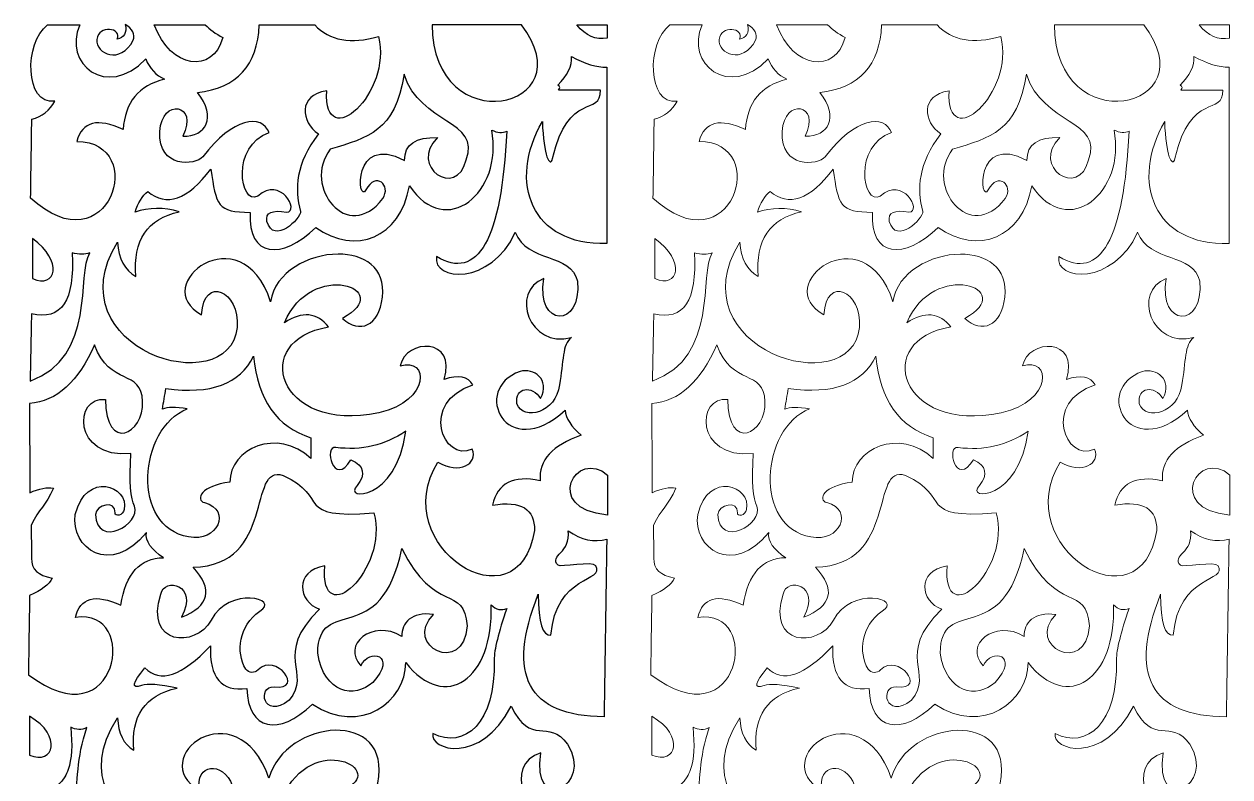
# Model space of a CAD drawing. Header units: centimetres. Extents: x -83 to 82, y -87 to 87.
# Drawn here: x -82.2 to 81.9, y -15.5 to 86.8 of the extents above; entities that cross this region are included whole.
import ezdxf

# ---------------------------------------------------------------- set-up
doc = ezdxf.new("R2010")
doc.units = ezdxf.units.CM
doc.header["$MEASUREMENT"] = 0
doc.layers.add('layer 1', color=7, linetype='Continuous')

msp = doc.modelspace()

# ---------------------------------------------------------------- linework, layer by layer
at = {"layer": 'layer 1', "color": 114}
for points, knots in [([(-77.98519, 76.37606), (-78.68651, 75.10537), (-79.73847, 74.28557), (-81.14106, 73.91667), (-81.14106, 73.91667), (-81.19127, 70.33937), (-81.24147, 66.76208), (-81.29167, 63.18479), (-81.29167, 63.18479), (-70.64486, 53.44777), (-65.09693, 70.84076), (-75.01716, 70.9039), (-75.01716, 70.9039), (-74.26576, 73.60924), (-72.16183, 74.1421), (-68.7054, 72.50251), (-68.7054, 72.50251), (-68.47857, 76.20145), (-66.60147, 78.48706), (-63.07411, 79.35929), (-63.07411, 79.35929), (-64.22085, 79.87171), (-65.07731, 80.79355), (-65.6435, 82.12479), (-65.6435, 82.12479), (-70.89666, 76.51939), (-77.02089, 81.53056), (-74.58625, 86.73635), (-74.58625, 86.73635), (-76.05079, 86.73635), (-77.51533, 86.73635), (-78.97987, 86.73635), (-78.97987, 86.73635), (-82.18005, 84.36309), (-82.13731, 75.79969), (-77.98519, 76.37606)], [0, 0, 0, 0, 0.1, 0.1, 0.1, 0.1, 0.2, 0.2, 0.2, 0.2, 0.3, 0.3, 0.3, 0.3, 0.4, 0.4, 0.4, 0.4, 0.5, 0.5, 0.5, 0.5, 0.6, 0.6, 0.6, 0.6, 0.7, 0.7, 0.7, 0.7, 0.8, 0.8, 0.8, 0.8, 1, 1, 1, 1]), ([(-67.33717, 84.64558), (-69.07432, 81.29042), (-72.44844, 82.80921), (-72.27631, 84.75315), (-72.27631, 84.75315), (-72.11981, 86.8482), (-68.76446, 86.32571), (-69.53444, 84.79925), (-69.53444, 84.79925), (-68.55161, 84.9939), (-68.18227, 85.65981), (-68.42641, 86.79698), (-68.42641, 86.79698), (-67.41229, 86.20278), (-67.04921, 85.48565), (-67.33717, 84.64558)], [0, 0, 0, 0, 0.2, 0.2, 0.2, 0.2, 0.4, 0.4, 0.4, 0.4, 0.6, 0.6, 0.6, 0.6, 1, 1, 1, 1]), ([(-55.13948, 85.01486), (-56.13177, 85.54689), (-56.92994, 86.12068), (-57.53399, 86.73621), (-57.53399, 86.73621), (-59.84474, 86.7362), (-62.15549, 86.7362), (-64.46622, 86.73621), (-64.46622, 86.73621), (-62.23666, 80.73664), (-56.50333, 80.04356), (-55.13948, 85.01486)], [0, 0, 0, 0, 0.25, 0.25, 0.25, 0.25, 0.5, 0.5, 0.5, 0.5, 1, 1, 1, 1]), ([(-58.59907, 77.54428), (-55.94412, 74.1216), (-57.39683, 71.55974), (-60.59028, 71.61098), (-60.59028, 71.61098), (-58.3486, 75.9969), (-63.48316, 76.93967), (-63.70859, 72.22583), (-63.70859, 72.22583), (-63.95908, 67.14307), (-58.88711, 67.63494), (-57.84767, 68.81341), (-57.84767, 68.81341), (-53.80397, 74.22461), (-49.82022, 74.61349), (-48.82687, 72.1013), (-48.82687, 72.1013), (-54.07356, 70.34784), (-52.82226, 62.11895), (-50.37124, 63.46422), (-50.37124, 63.46422), (-47.31893, 66.23418), (-44.57248, 61.37374), (-46.49137, 61.27214), (-46.49137, 61.27214), (-48.45701, 61.62559), (-49.34593, 61.21067), (-49.15813, 60.02741), (-49.15813, 60.02741), (-48.18895, 56.74595), (-44.50069, 60.43719), (-44.57247, 61.37373), (-44.57247, 61.37373), (-45.41655, 64.51181), (-45.22414, 67.80916), (-42.13852, 71.91682), (-42.13852, 71.91682), (-44.51827, 73.55663), (-44.96917, 77.22572), (-41.01127, 77.75867), (-41.01127, 77.75867), (-41.47498, 69.04218), (-31.99326, 77.47169), (-33.98389, 85.15269), (-33.98389, 85.15269), (-37.73364, 84.09212), (-40.61949, 84.61998), (-42.64145, 86.73626), (-42.64145, 86.73626), (-45.15706, 86.73625), (-47.67266, 86.73625), (-50.18825, 86.73626), (-50.18825, 86.73626), (-50.42526, 81.22877), (-53.22884, 78.16476), (-58.59907, 77.54428)], [0, 0, 0, 0, 0.066666667, 0.066666667, 0.066666667, 0.066666667, 0.133333333, 0.133333333, 0.133333333, 0.133333333, 0.2, 0.2, 0.2, 0.2, 0.266666667, 0.266666667, 0.266666667, 0.266666667, 0.333333333, 0.333333333, 0.333333333, 0.333333333, 0.4, 0.4, 0.4, 0.4, 0.466666667, 0.466666667, 0.466666667, 0.466666667, 0.533333333, 0.533333333, 0.533333333, 0.533333333, 0.6, 0.6, 0.6, 0.6, 0.666666667, 0.666666667, 0.666666667, 0.666666667, 0.733333333, 0.733333333, 0.733333333, 0.733333333, 0.8, 0.8, 0.8, 0.8, 0.866666667, 0.866666667, 0.866666667, 0.866666667, 1, 1, 1, 1]), ([(-14.52941, 86.76702), (-5.62249, 75.18666), (-26.65145, 70.75915), (-26.66457, 86.76702), (-26.66457, 86.76702), (-22.61952, 86.76702), (-18.57447, 86.76702), (-14.52941, 86.76702)], [0, 0, 0, 0, 0.333333333, 0.333333333, 0.333333333, 0.333333333, 1, 1, 1, 1]), ([(-2.84665, 84.95292), (-2.84663, 85.55224), (-2.84662, 86.15156), (-2.84661, 86.75088), (-2.84661, 86.75088), (-4.23009, 86.75088), (-5.61356, 86.75088), (-6.99703, 86.75088), (-6.99703, 86.75088), (-5.77633, 85.23978), (-4.39287, 84.64046), (-2.84665, 84.95292)], [0, 0, 0, 0, 0.25, 0.25, 0.25, 0.25, 0.5, 0.5, 0.5, 0.5, 1, 1, 1, 1]), ([(-10.27492, 68.5962), (-10.62541, 67.20458), (-11.51436, 68.89866), (-11.67414, 73.60924), (-11.67414, 73.60924), (-16.43721, 65.33706), (-13.14015, 56.67632), (-2.91022, 57.03548), (-2.91022, 57.03548), (-2.91022, 65.02958), (-2.91022, 73.02369), (-2.91022, 81.0178), (-2.91022, 81.0178), (-4.28651, 80.94734), (-5.88034, 81.4291), (-7.69172, 82.46308), (-7.69172, 82.46308), (-7.61657, 81.14115), (-8.24274, 79.83972), (-9.57022, 78.55879), (-9.57022, 78.55879), (-9.24462, 78.37433), (-9.21957, 78.14888), (-9.49508, 77.88245), (-9.49508, 77.88245), (-7.59194, 77.87786), (-5.6888, 77.87326), (-3.78565, 77.86867), (-3.78565, 77.86867), (-3.59956, 74.22301), (-8.20445, 77.87934), (-10.27492, 68.5962)], [0, 0, 0, 0, 0.111111111, 0.111111111, 0.111111111, 0.111111111, 0.222222222, 0.222222222, 0.222222222, 0.222222222, 0.333333333, 0.333333333, 0.333333333, 0.333333333, 0.444444444, 0.444444444, 0.444444444, 0.444444444, 0.555555556, 0.555555556, 0.555555556, 0.555555556, 0.666666667, 0.666666667, 0.666666667, 0.666666667, 0.777777778, 0.777777778, 0.777777778, 0.777777778, 1, 1, 1, 1]), ([(-30.49027, 80.03391), (-28.30138, 73.19317), (-19.9417, 73.76313), (-22.04346, 68.41376), (-22.04346, 68.41376), (-23.3224, 62.97637), (-29.95819, 67.54274), (-25.94605, 71.41446), (-25.94605, 71.41446), (-28.93834, 71.52203), (-30.42822, 70.49243), (-30.41569, 68.32567), (-30.41569, 68.32567), (-37.65309, 72.09619), (-36.81357, 62.24022), (-35.67409, 64.29947), (-35.67409, 64.29947), (-34.34476, 66.84202), (-32.17474, 64.94489), (-33.3896, 63.12605), (-33.3896, 63.12605), (-38.10826, 56.88594), (-44.43517, 64.74515), (-40.53581, 69.82605), (-40.53581, 69.82605), (-35.38802, 71.41903), (-31.71771, 72.22428), (-30.49027, 80.03391)], [0, 0, 0, 0, 0.125, 0.125, 0.125, 0.125, 0.25, 0.25, 0.25, 0.25, 0.375, 0.375, 0.375, 0.375, 0.5, 0.5, 0.5, 0.5, 0.625, 0.625, 0.625, 0.625, 0.75, 0.75, 0.75, 0.75, 1, 1, 1, 1]), ([(-16.51237, 72.28578), (-17.11319, 72.01378), (-17.79758, 72.06654), (-18.56551, 72.44406), (-18.56551, 72.44406), (-16.94647, 63.94584), (-24.80578, 57.44793), (-29.74531, 64.84763), (-29.74531, 64.84763), (-31.06643, 57.7324), (-37.05121, 55.41531), (-42.51428, 59.18774), (-42.51428, 59.18774), (-47.11517, 54.73336), (-51.77547, 55.08287), (-51.42321, 61.25077), (-51.42321, 61.25077), (-55.85646, 61.27125), (-56.09441, 62.1833), (-56.75815, 67.12258), (-56.75815, 67.12258), (-59.95159, 62.96209), (-62.81943, 61.95784), (-65.36167, 64.10981), (-65.36167, 64.10981), (-66.11647, 63.47988), (-66.6936, 62.53912), (-67.09303, 61.28751), (-67.09303, 61.28751), (-65.18999, 61.9278), (-63.18679, 61.94318), (-61.08342, 61.33361), (-61.08342, 61.33361), (-65.42429, 60.37972), (-67.38887, 57.45207), (-66.97718, 52.55064), (-66.97718, 52.55064), (-68.49292, 53.37161), (-69.33158, 54.92806), (-69.49311, 57.21996), (-69.49311, 57.21996), (-78.28565, 42.62559), (-54.36291, 35.30789), (-53.18557, 45.59775), (-53.18557, 45.59775), (-52.81021, 50.59509), (-57.73192, 52.77077), (-58.03552, 47.32442), (-58.03552, 47.32442), (-65.42428, 51.26969), (-52.67555, 61.30199), (-48.64303, 49.10748), (-48.64303, 49.10748), (-48.03557, 53.17683), (-43.46101, 55.55395), (-39.47642, 55.5697), (-39.47642, 55.5697), (-35.98564, 55.58348), (-32.94763, 53.78505), (-33.42717, 49.72233), (-33.42717, 49.72233), (-33.92811, 45.71557), (-36.53297, 44.72156), (-38.87483, 46.83254), (-38.87483, 46.83254), (-31.43597, 50.92128), (-43.11609, 54.93041), (-46.76452, 46.24843), (-46.76452, 46.24843), (-44.31914, 47.84637), (-42.31879, 47.65506), (-40.76347, 45.67449), (-40.76347, 45.67449), (-51.5359, 43.95299), (-47.78804, 31.1095), (-33.91558, 33.98219), (-33.91558, 33.98219), (-26.80231, 35.61153), (-27.15296, 41.64731), (-31.02269, 40.37662), (-31.02269, 40.37662), (-30.23371, 44.12719), (-23.20812, 44.25017), (-25.04907, 38.53207), (-25.04907, 38.53207), (-23.08524, 39.18698), (-21.77542, 38.93746), (-21.1196, 37.78346), (-21.1196, 37.78346), (-28.39278, 35.5193), (-25.23179, 27.19169), (-21.21693, 29.03264), (-21.21693, 29.03264), (-20.4029, 27.08562), (-22.90759, 25.54849), (-25.91317, 27.28032), (-25.91317, 27.28032), (-32.94516, 15.83507), (-14.88179, 4.37433), (-12.75487, 17.98733), (-12.75487, 17.98733), (-12.66859, 20.92826), (-14.56792, 22.07931), (-18.45283, 21.44049), (-18.45283, 21.44049), (-17.78553, 24.43152), (-15.62615, 25.53784), (-11.9747, 24.75945), (-11.9747, 24.75945), (-12.18758, 27.53651), (-10.32161, 29.59625), (-6.37677, 30.93868), (-6.37677, 30.93868), (-7.74821, 32.08992), (-8.48082, 33.23179), (-8.57455, 34.36427), (-8.57455, 34.36427), (-16.63339, 27.00362), (-21.43618, 37.30434), (-14.71731, 39.60806), (-14.71731, 39.60806), (-12.86891, 40.14743), (-10.56467, 38.55317), (-11.91739, 35.93172), (-11.91739, 35.93172), (-13.06297, 37.82188), (-15.46681, 37.50428), (-15.12877, 35.20946), (-15.12877, 35.20946), (-14.21637, 32.83447), (-9.80877, 33.97276), (-9.3448, 37.79426), (-9.3448, 37.79426), (-8.78123, 40.91974), (-8.99415, 43.36889), (-7.72929, 44.21944), (-7.72929, 44.21944), (-13.49003, 42.7028), (-16.09487, 50.51139), (-11.48629, 52.24322), (-11.48629, 52.24322), (-12.58269, 45.54131), (-6.27538, 45.47655), (-6.90277, 51.87431), (-6.90277, 51.87431), (-7.71676, 55.7786), (-13.76554, 54.3747), (-15.35601, 58.54543), (-15.35601, 58.54543), (-18.67792, 51.21664), (-26.68502, 51.957), (-26.07751, 55.23286), (-26.07751, 55.23286), (-20.42017, 51.87005), (-17.23179, 57.55436), (-16.51237, 72.28578)], [0, 0, 0, 0, 0.025, 0.025, 0.025, 0.025, 0.05, 0.05, 0.05, 0.05, 0.075, 0.075, 0.075, 0.075, 0.1, 0.1, 0.1, 0.1, 0.125, 0.125, 0.125, 0.125, 0.15, 0.15, 0.15, 0.15, 0.175, 0.175, 0.175, 0.175, 0.2, 0.2, 0.2, 0.2, 0.225, 0.225, 0.225, 0.225, 0.25, 0.25, 0.25, 0.25, 0.275, 0.275, 0.275, 0.275, 0.3, 0.3, 0.3, 0.3, 0.325, 0.325, 0.325, 0.325, 0.35, 0.35, 0.35, 0.35, 0.375, 0.375, 0.375, 0.375, 0.4, 0.4, 0.4, 0.4, 0.425, 0.425, 0.425, 0.425, 0.45, 0.45, 0.45, 0.45, 0.475, 0.475, 0.475, 0.475, 0.5, 0.5, 0.5, 0.5, 0.525, 0.525, 0.525, 0.525, 0.55, 0.55, 0.55, 0.55, 0.575, 0.575, 0.575, 0.575, 0.6, 0.6, 0.6, 0.6, 0.625, 0.625, 0.625, 0.625, 0.65, 0.65, 0.65, 0.65, 0.675, 0.675, 0.675, 0.675, 0.7, 0.7, 0.7, 0.7, 0.725, 0.725, 0.725, 0.725, 0.75, 0.75, 0.75, 0.75, 0.775, 0.775, 0.775, 0.775, 0.8, 0.8, 0.8, 0.8, 0.825, 0.825, 0.825, 0.825, 0.85, 0.85, 0.85, 0.85, 0.875, 0.875, 0.875, 0.875, 0.9, 0.9, 0.9, 0.9, 0.925, 0.925, 0.925, 0.925, 0.95, 0.95, 0.95, 0.95, 1, 1, 1, 1]), ([(-81.02836, 52.24322), (-81.02836, 54.06728), (-81.02836, 55.89133), (-81.02836, 57.71538), (-81.02836, 57.71538), (-76.79548, 54.55915), (-77.84744, 50.8598), (-81.02836, 52.24322)], [0, 0, 0, 0, 0.333333333, 0.333333333, 0.333333333, 0.333333333, 1, 1, 1, 1]), ([(-81.36682, 38.28007), (-81.30408, 41.33585), (-81.24136, 44.39163), (-81.17864, 47.44739), (-81.17864, 47.44739), (-77.10856, 46.48412), (-75.26764, 49.25093), (-75.65585, 55.74785), (-75.65585, 55.74785), (-74.71146, 55.48897), (-73.9042, 55.49146), (-73.2341, 55.75534), (-73.2341, 55.75534), (-75.06654, 52.94422), (-72.25411, 41.65132), (-81.36682, 38.28007)], [0, 0, 0, 0, 0.2, 0.2, 0.2, 0.2, 0.4, 0.4, 0.4, 0.4, 0.6, 0.6, 0.6, 0.6, 1, 1, 1, 1]), ([(-66.0755, 35.52044), (-65.85007, 31.12313), (-71.05979, 28.51989), (-71.10988, 35.82673), (-71.10988, 35.82673), (-75.35528, 36.36986), (-75.70595, 27.70047), (-67.65344, 28.44854), (-67.65344, 28.44854), (-67.86632, 24.63647), (-67.70353, 22.25905), (-67.16503, 21.31628), (-67.16503, 21.31628), (-66.2383, 18.83638), (-72.24949, 15.50595), (-72.4624, 20.17881), (-72.4624, 20.17881), (-72.48289, 21.50709), (-69.62264, 22.17864), (-69.79736, 20.39553), (-69.79736, 20.39553), (-69.87246, 19.86792), (-68.72689, 19.96013), (-68.55788, 20.85654), (-68.55788, 20.85654), (-67.87663, 24.08846), (-73.7569, 26.13688), (-75.2124, 20.17881), (-75.2124, 20.17881), (-75.91883, 15.66991), (-70.40611, 11.62215), (-65.54952, 17.71941), (-65.54952, 17.71941), (-65.67475, 16.5307), (-64.89831, 15.38297), (-63.22018, 14.27624), (-63.22018, 14.27624), (-66.38858, 14.29675), (-68.32969, 12.14477), (-69.04353, 7.82033), (-69.04353, 7.82033), (-72.49997, 9.43945), (-74.55381, 8.88607), (-75.20501, 6.16024), (-75.20501, 6.16024), (-66.36188, 7.63597), (-69.3176, -10.94864), (-81.59227, -1.62898), (-81.59227, -1.62898), (-81.54217, 1.95812), (-81.49207, 5.54522), (-81.44197, 9.13232), (-81.44197, 9.13232), (-79.78205, 9.84853), (-78.76133, 10.64734), (-78.37981, 11.52869), (-78.37981, 11.52869), (-80.27697, 11.83735), (-81.2099, 12.73271), (-81.17864, 14.21477), (-81.17864, 14.21477), (-81.19116, 15.68015), (-81.20368, 17.25312), (-81.21621, 18.71851), (-81.21621, 18.71851), (-80.17017, 20.95898), (-79.19966, 21.36433), (-78.19201, 23.74557), (-78.19201, 23.74557), (-79.04966, 23.9089), (-80.12036, 23.70373), (-81.40406, 23.13009), (-81.40406, 23.13009), (-81.41658, 27.1676), (-81.4291, 31.20511), (-81.44163, 35.24262), (-81.44163, 35.24262), (-77.72219, 35.57054), (-74.77922, 38.23489), (-72.61268, 43.23567), (-72.61268, 43.23567), (-70.57138, 37.5278), (-66.13813, 40.01909), (-66.0755, 35.52044)], [0, 0, 0, 0, 0.045454545, 0.045454545, 0.045454545, 0.045454545, 0.090909091, 0.090909091, 0.090909091, 0.090909091, 0.136363636, 0.136363636, 0.136363636, 0.136363636, 0.181818182, 0.181818182, 0.181818182, 0.181818182, 0.227272727, 0.227272727, 0.227272727, 0.227272727, 0.272727273, 0.272727273, 0.272727273, 0.272727273, 0.318181818, 0.318181818, 0.318181818, 0.318181818, 0.363636364, 0.363636364, 0.363636364, 0.363636364, 0.409090909, 0.409090909, 0.409090909, 0.409090909, 0.454545455, 0.454545455, 0.454545455, 0.454545455, 0.5, 0.5, 0.5, 0.5, 0.545454545, 0.545454545, 0.545454545, 0.545454545, 0.590909091, 0.590909091, 0.590909091, 0.590909091, 0.636363636, 0.636363636, 0.636363636, 0.636363636, 0.681818182, 0.681818182, 0.681818182, 0.681818182, 0.727272727, 0.727272727, 0.727272727, 0.727272727, 0.772727273, 0.772727273, 0.772727273, 0.772727273, 0.818181818, 0.818181818, 0.818181818, 0.818181818, 0.863636364, 0.863636364, 0.863636364, 0.863636364, 0.909090909, 0.909090909, 0.909090909, 0.909090909, 1, 1, 1, 1]), ([(-57.62225, 21.77742), (-58.96223, 22.14632), (-58.04805, 24.14458), (-54.20339, 24.54423), (-54.20339, 24.54423), (-54.14077, 29.17609), (-47.79143, 32.01466), (-43.1578, 27.80294), (-43.1578, 27.80294), (-43.1578, 28.73546), (-43.1578, 29.66798), (-43.1578, 30.60051), (-43.1578, 30.60051), (-47.81647, 32.06589), (-50.42133, 35.76524), (-50.97236, 41.69855), (-50.97236, 41.69855), (-52.8133, 37.91722), (-56.78318, 36.45183), (-62.88205, 37.30237), (-62.88205, 37.30237), (-63.04487, 36.36984), (-63.20767, 35.43732), (-63.37046, 34.5048), (-63.37046, 34.5048), (-62.6942, 34.78148), (-61.5671, 34.79174), (-59.98917, 34.53555), (-59.98917, 34.53555), (-66.68752, 31.88477), (-67.61594, 18.41092), (-59.79877, 17.12642), (-59.79877, 17.12642), (-55.86895, 16.30107), (-53.89454, 20.79799), (-57.62225, 21.77742)], [0, 0, 0, 0, 0.1, 0.1, 0.1, 0.1, 0.2, 0.2, 0.2, 0.2, 0.3, 0.3, 0.3, 0.3, 0.4, 0.4, 0.4, 0.4, 0.5, 0.5, 0.5, 0.5, 0.6, 0.6, 0.6, 0.6, 0.7, 0.7, 0.7, 0.7, 0.8, 0.8, 0.8, 0.8, 1, 1, 1, 1]), ([(-36.87926, 24.0993), (-35.65632, 25.60997), (-35.93329, 26.78304), (-37.71015, 27.61849), (-37.71015, 27.61849), (-40.10391, 23.66281), (-41.44934, 29.68845), (-39.7765, 29.27858), (-39.7765, 29.27858), (-36.28249, 28.8277), (-33.11409, 29.56552), (-30.27129, 31.49204), (-30.27129, 31.49204), (-31.48562, 21.82832), (-38.90564, 22.08132), (-36.87926, 24.0993)], [0, 0, 0, 0, 0.2, 0.2, 0.2, 0.2, 0.4, 0.4, 0.4, 0.4, 0.6, 0.6, 0.6, 0.6, 1, 1, 1, 1]), ([(-2.80762, 20.0865), (-2.80761, 21.90033), (-2.80761, 23.71417), (-2.80762, 25.528), (-2.80762, 25.528), (-6.97788, 29.24787), (-11.82442, 20.94737), (-2.80762, 20.0865)], [0, 0, 0, 0, 0.333333333, 0.333333333, 0.333333333, 0.333333333, 1, 1, 1, 1]), ([(-46.94812, 25.48949), (-51.80184, 27.17484), (-47.90004, 13.19086), (-59.19757, 13.00638), (-59.19757, 13.00638), (-56.40094, 10.00734), (-56.9294, 7.73731), (-60.78295, 6.19629), (-60.78295, 6.19629), (-58.37365, 10.72037), (-63.14343, 11.67162), (-63.59588, 9.32671), (-63.59588, 9.32671), (-65.77494, 2.34816), (-58.93721, 1.93827), (-56.72057, 5.79133), (-56.72057, 5.79133), (-54.33884, 10.46941), (-47.16002, 8.70594), (-50.12803, 7.00485), (-50.12803, 7.00485), (-52.98333, 4.99634), (-53.39867, 1.48468), (-52.03364, -0.84149), (-52.03364, -0.84149), (-51.56293, -1.41178), (-50.8587, -1.45603), (-50.34065, -0.94888), (-50.34065, -0.94888), (-47.9875, 1.48368), (-43.88114, -3.79256), (-48.16279, -3.26988), (-48.16279, -3.26988), (-50.49776, -3.09571), (-49.70275, -7.86466), (-46.11577, -5.0832), (-46.11577, -5.0832), (-42.95309, -1.30072), (-48.49012, 0.94756), (-41.98822, 7.28751), (-41.98822, 7.28751), (-44.92358, 8.34295), (-45.47626, 12.46584), (-41.2793, 13.20027), (-41.2793, 13.20027), (-41.98822, 4.01443), (-32.53686, 12.65806), (-34.59184, 20.3837), (-34.59184, 20.3837), (-45.67056, 19.52465), (-40.41643, 22.51542), (-46.94812, 25.48949)], [0, 0, 0, 0, 0.071428571, 0.071428571, 0.071428571, 0.071428571, 0.142857143, 0.142857143, 0.142857143, 0.142857143, 0.214285714, 0.214285714, 0.214285714, 0.214285714, 0.285714286, 0.285714286, 0.285714286, 0.285714286, 0.357142857, 0.357142857, 0.357142857, 0.357142857, 0.428571429, 0.428571429, 0.428571429, 0.428571429, 0.5, 0.5, 0.5, 0.5, 0.571428571, 0.571428571, 0.571428571, 0.571428571, 0.642857143, 0.642857143, 0.642857143, 0.642857143, 0.714285714, 0.714285714, 0.714285714, 0.714285714, 0.785714286, 0.785714286, 0.785714286, 0.785714286, 0.857142857, 0.857142857, 0.857142857, 0.857142857, 1, 1, 1, 1]), ([(-4.42313, 13.20026), (-3.00774, 11.04853), (-9.85824, 12.0218), (-10.50947, 3.76233), (-10.50947, 3.76233), (-11.63953, 3.59142), (-12.21264, 5.44292), (-12.22882, 9.31679), (-12.22882, 9.31679), (-16.61256, -1.69048), (-13.63161, -7.24536), (-3.28597, -7.34785), (-3.28597, -7.34785), (-3.16409, 0.71073), (-3.04221, 8.7693), (-2.92034, 16.82788), (-2.92034, 16.82788), (-4.62351, 16.32574), (-6.37677, 16.7049), (-8.18013, 17.96535), (-8.18013, 17.96535), (-7.67917, 14.92184), (-10.87264, 14.64516), (-9.53265, 13.26176), (-9.53265, 13.26176), (-9.24384, 12.98358), (-4.73706, 13.86051), (-4.42313, 13.20026)], [0, 0, 0, 0, 0.125, 0.125, 0.125, 0.125, 0.25, 0.25, 0.25, 0.25, 0.375, 0.375, 0.375, 0.375, 0.5, 0.5, 0.5, 0.5, 0.625, 0.625, 0.625, 0.625, 0.75, 0.75, 0.75, 0.75, 1, 1, 1, 1]), ([(-42.23001, 1.31777), (-41.35301, -4.22167), (-37.24666, -4.89873), (-34.74211, -2.66285), (-34.74211, -2.66285), (-31.28567, 1.04674), (-35.28062, 2.10223), (-36.35763, -0.41865), (-36.35763, -0.41865), (-39.08971, 2.40308), (-34.79222, 6.01837), (-30.79129, 3.59923), (-30.79129, 3.59923), (-30.81335, 5.42492), (-29.50799, 6.9595), (-26.48085, 6.58944), (-26.48085, 6.58944), (-30.71409, 2.2284), (-22.32405, -1.78271), (-21.92317, 5.01228), (-21.92317, 5.01228), (-22.24881, 10.69014), (-26.33197, 6.50861), (-30.79087, 15.5276), (-30.79087, 15.5276), (-33.61604, 1.69329), (-42.16357, 9.3783), (-42.23001, 1.31777)], [0, 0, 0, 0, 0.125, 0.125, 0.125, 0.125, 0.25, 0.25, 0.25, 0.25, 0.375, 0.375, 0.375, 0.375, 0.5, 0.5, 0.5, 0.5, 0.625, 0.625, 0.625, 0.625, 0.75, 0.75, 0.75, 0.75, 1, 1, 1, 1]), ([(-42.96517, -5.62604), (-47.53898, -10.06819), (-51.75616, -9.1683), (-51.87404, -3.49289), (-51.87404, -3.49289), (-55.33047, -3.95403), (-56.98355, -2.01725), (-56.83328, 2.31743), (-56.83328, 2.31743), (-60.72804, -1.81231), (-63.69608, -2.80631), (-65.73737, -0.66459), (-65.73737, -0.66459), (-67.49063, -2.76533), (-67.64092, -3.57488), (-66.18821, -3.09325), (-66.18821, -3.09325), (-65.38672, -2.81658), (-63.78373, -2.92929), (-61.37925, -3.43142), (-61.37925, -3.43142), (-65.73737, -4.42542), (-67.69102, -7.24349), (-67.24017, -11.8856), (-67.24017, -11.8856), (-68.6553, -11.05556), (-69.39418, -9.59016), (-69.45679, -7.48942), (-69.45679, -7.48942), (-79.86382, -23.45905), (-50.04878, -29.20666), (-53.86193, -16.6948), (-53.86193, -16.6948), (-55.10387, -13.28538), (-58.98816, -13.66033), (-58.32277, -17.36156), (-58.32277, -17.36156), (-65.8626, -13.03327), (-53.28109, -3.33795), (-48.86845, -15.66692), (-48.86845, -15.66692), (-46.5892, -7.60215), (-32.04943, -6.19844), (-34.06587, -16.374), (-34.06587, -16.374), (-35.05437, -20.09177), (-41.08046, -18.19273), (-38.79158, -17.26935), (-38.79158, -17.26935), (-32.38375, -14.68333), (-42.99715, -9.07369), (-47.02751, -18.34152), (-47.02751, -18.34152), (-44.48527, -16.8044), (-42.5692, -16.94786), (-41.2793, -18.77191), (-41.2793, -18.77191), (-51.73267, -21.04032), (-48.41189, -32.19563), (-35.82592, -30.65375), (-35.82592, -30.65375), (-24.94155, -29.52646), (-27.98527, -22.51616), (-31.31692, -23.82801), (-31.31692, -23.82801), (-29.78886, -20.4049), (-24.17767, -20.09743), (-25.07947, -26.22623), (-25.07947, -26.22623), (-24.32547, -25.40634), (-23.07548, -25.81547), (-21.32948, -26.63537), (-21.32948, -26.63537), (-27.63455, -28.25551), (-26.48016, -36.59489), (-21.52288, -35.5117), (-21.52288, -35.5117), (-21.5496, -37.93766), (-23.49561, -38.59715), (-26.36401, -37.12518), (-26.36401, -37.12518), (-33.22071, -50.39305), (-13.67889, -59.0792), (-13.45577, -45.65808), (-13.45577, -45.65808), (-13.6689, -43.34691), (-15.44, -42.45567), (-18.54142, -42.89088), (-18.54142, -42.89088), (-18.57449, -40.1482), (-15.97233, -38.54396), (-12.31283, -39.73829), (-12.31283, -39.73829), (-12.70104, -36.81776), (-10.81002, -34.81949), (-6.63976, -33.7435), (-6.63976, -33.7435), (-7.92458, -32.4488), (-8.75737, -31.13556), (-9.13812, -29.80384), (-9.13812, -29.80384), (-13.37639, -34.32621), (-17.88334, -33.3948), (-18.39914, -28.17942), (-18.39914, -28.17942), (-18.82494, -24.40834), (-10.6848, -23.1066), (-12.2377, -28.2406), (-12.2377, -28.2406), (-13.70293, -26.78546), (-15.22802, -26.95671), (-15.65656, -28.79396), (-15.65656, -28.79396), (-16.11991, -31.15089), (-10.05862, -31.28411), (-9.87077, -26.42679), (-9.87077, -26.42679), (-9.92086, -24.41829), (-9.52012, -22.36879), (-8.66854, -20.2783), (-8.66854, -20.2783), (-13.90329, -21.91789), (-17.14683, -13.82237), (-11.86199, -12.22377), (-11.86199, -12.22377), (-13.25207, -20.83166), (-4.61098, -16.81464), (-8.25527, -11.05555), (-8.25527, -11.05555), (-10.84759, -7.43819), (-13.28966, -11.46546), (-15.91956, -5.89082), (-15.91956, -5.89082), (-20.10236, -14.02732), (-27.04027, -11.79337), (-26.58943, -9.61066), (-26.58943, -9.61066), (-22.27301, -11.82096), (-17.98715, -8.17651), (-18.24082, 0.40029), (-18.24082, 0.40029), (-18.22384, 1.7743), (-17.65046, 4.10419), (-16.52067, 7.38993), (-16.52067, 7.38993), (-17.26343, 7.0671), (-17.9701, 7.23267), (-18.64063, 7.88667), (-18.64063, 7.88667), (-18.31666, -2.25797), (-24.90292, -6.79841), (-30.26482, 0.03133), (-30.26482, 0.03133), (-30.23976, -5.29808), (-36.42323, -9.91693), (-42.96517, -5.62604)], [0, 0, 0, 0, 0.025, 0.025, 0.025, 0.025, 0.05, 0.05, 0.05, 0.05, 0.075, 0.075, 0.075, 0.075, 0.1, 0.1, 0.1, 0.1, 0.125, 0.125, 0.125, 0.125, 0.15, 0.15, 0.15, 0.15, 0.175, 0.175, 0.175, 0.175, 0.2, 0.2, 0.2, 0.2, 0.225, 0.225, 0.225, 0.225, 0.25, 0.25, 0.25, 0.25, 0.275, 0.275, 0.275, 0.275, 0.3, 0.3, 0.3, 0.3, 0.325, 0.325, 0.325, 0.325, 0.35, 0.35, 0.35, 0.35, 0.375, 0.375, 0.375, 0.375, 0.4, 0.4, 0.4, 0.4, 0.425, 0.425, 0.425, 0.425, 0.45, 0.45, 0.45, 0.45, 0.475, 0.475, 0.475, 0.475, 0.5, 0.5, 0.5, 0.5, 0.525, 0.525, 0.525, 0.525, 0.55, 0.55, 0.55, 0.55, 0.575, 0.575, 0.575, 0.575, 0.6, 0.6, 0.6, 0.6, 0.625, 0.625, 0.625, 0.625, 0.65, 0.65, 0.65, 0.65, 0.675, 0.675, 0.675, 0.675, 0.7, 0.7, 0.7, 0.7, 0.725, 0.725, 0.725, 0.725, 0.75, 0.75, 0.75, 0.75, 0.775, 0.775, 0.775, 0.775, 0.8, 0.8, 0.8, 0.8, 0.825, 0.825, 0.825, 0.825, 0.85, 0.85, 0.85, 0.85, 0.875, 0.875, 0.875, 0.875, 0.9, 0.9, 0.9, 0.9, 0.925, 0.925, 0.925, 0.925, 0.95, 0.95, 0.95, 0.95, 1, 1, 1, 1]), ([(-81.44163, -12.56193), (-81.44163, -10.79936), (-81.44163, -9.03679), (-81.44163, -7.27423), (-81.44163, -7.27423), (-76.89566, -9.91808), (-78.13547, -13.95559), (-81.44163, -12.56193)], [0, 0, 0, 0, 0.333333333, 0.333333333, 0.333333333, 0.333333333, 1, 1, 1, 1]), ([(-81.51712, -26.28774), (-81.44185, -23.24959), (-81.3666, -20.21144), (-81.29135, -17.17331), (-81.29135, -17.17331), (-79.22258, -17.70673), (-77.60245, -17.14738), (-76.65082, -15.52256), (-76.65082, -15.52256), (-76.47393, -15.22054), (-76.32049, -14.88118), (-76.19118, -14.50575), (-76.19118, -14.50575), (-75.70645, -13.09846), (-75.56561, -11.17712), (-75.8437, -8.74987), (-75.8437, -8.74987), (-75.12987, -9.13927), (-74.39099, -9.15977), (-73.62707, -8.81135), (-73.62707, -8.81135), (-76.58227, -17.00227), (-72.52393, -22.58177), (-81.51712, -26.28774)], [0, 0, 0, 0, 0.142857143, 0.142857143, 0.142857143, 0.142857143, 0.285714286, 0.285714286, 0.285714286, 0.285714286, 0.428571429, 0.428571429, 0.428571429, 0.428571429, 0.571428571, 0.571428571, 0.571428571, 0.571428571, 0.714285714, 0.714285714, 0.714285714, 0.714285714, 1, 1, 1, 1])]:
    msp.add_open_spline(points, degree=3, knots=knots, dxfattribs=at)
at = {"layer": 'layer 1', "color": 250, "lineweight": 9}
for points, knots in [([(6.68152, 76.37606), (5.9802, 75.10537), (4.92824, 74.28557), (3.52565, 73.91667), (3.52565, 73.91667), (3.47544, 70.33937), (3.42524, 66.76208), (3.37504, 63.18479), (3.37504, 63.18479), (14.02185, 53.44777), (19.56978, 70.84076), (9.64955, 70.9039), (9.64955, 70.9039), (10.40095, 73.60924), (12.50488, 74.1421), (15.96131, 72.50251), (15.96131, 72.50251), (16.18814, 76.20145), (18.06524, 78.48706), (21.5926, 79.35929), (21.5926, 79.35929), (20.44586, 79.87171), (19.5894, 80.79355), (19.02321, 82.12479), (19.02321, 82.12479), (13.77005, 76.51939), (7.64582, 81.53056), (10.08046, 86.73635), (10.08046, 86.73635), (8.61592, 86.73635), (7.15138, 86.73635), (5.68684, 86.73635), (5.68684, 86.73635), (2.48666, 84.36309), (2.5294, 75.79969), (6.68152, 76.37606)], [0, 0, 0, 0, 0.1, 0.1, 0.1, 0.1, 0.2, 0.2, 0.2, 0.2, 0.3, 0.3, 0.3, 0.3, 0.4, 0.4, 0.4, 0.4, 0.5, 0.5, 0.5, 0.5, 0.6, 0.6, 0.6, 0.6, 0.7, 0.7, 0.7, 0.7, 0.8, 0.8, 0.8, 0.8, 1, 1, 1, 1]), ([(17.32954, 84.64558), (15.59239, 81.29042), (12.21827, 82.80921), (12.3904, 84.75315), (12.3904, 84.75315), (12.5469, 86.8482), (15.90225, 86.32571), (15.13227, 84.79925), (15.13227, 84.79925), (16.1151, 84.9939), (16.48444, 85.65981), (16.2403, 86.79698), (16.2403, 86.79698), (17.25442, 86.20278), (17.6175, 85.48565), (17.32954, 84.64558)], [0, 0, 0, 0, 0.2, 0.2, 0.2, 0.2, 0.4, 0.4, 0.4, 0.4, 0.6, 0.6, 0.6, 0.6, 1, 1, 1, 1]), ([(29.52723, 85.01486), (28.53494, 85.54689), (27.73677, 86.12068), (27.13272, 86.73621), (27.13272, 86.73621), (24.82197, 86.7362), (22.51122, 86.7362), (20.20049, 86.73621), (20.20049, 86.73621), (22.43005, 80.73664), (28.16338, 80.04356), (29.52723, 85.01486)], [0, 0, 0, 0, 0.25, 0.25, 0.25, 0.25, 0.5, 0.5, 0.5, 0.5, 1, 1, 1, 1]), ([(26.06764, 77.54428), (28.72259, 74.1216), (27.26988, 71.55974), (24.07643, 71.61098), (24.07643, 71.61098), (26.31811, 75.9969), (21.18355, 76.93967), (20.95812, 72.22583), (20.95812, 72.22583), (20.70763, 67.14307), (25.7796, 67.63494), (26.81904, 68.81341), (26.81904, 68.81341), (30.86274, 74.22461), (34.84649, 74.61349), (35.83984, 72.1013), (35.83984, 72.1013), (30.59315, 70.34784), (31.84445, 62.11895), (34.29547, 63.46422), (34.29547, 63.46422), (37.34778, 66.23418), (40.09423, 61.37374), (38.17534, 61.27214), (38.17534, 61.27214), (36.2097, 61.62559), (35.32078, 61.21067), (35.50858, 60.02741), (35.50858, 60.02741), (36.47776, 56.74595), (40.16602, 60.43719), (40.09424, 61.37373), (40.09424, 61.37373), (39.25016, 64.51181), (39.44257, 67.80916), (42.52819, 71.91682), (42.52819, 71.91682), (40.14844, 73.55663), (39.69754, 77.22572), (43.65544, 77.75867), (43.65544, 77.75867), (43.19173, 69.04218), (52.67345, 77.47169), (50.68282, 85.15269), (50.68282, 85.15269), (46.93307, 84.09212), (44.04722, 84.61998), (42.02526, 86.73626), (42.02526, 86.73626), (39.50965, 86.73625), (36.99405, 86.73625), (34.47846, 86.73626), (34.47846, 86.73626), (34.24145, 81.22877), (31.43787, 78.16476), (26.06764, 77.54428)], [0, 0, 0, 0, 0.066666667, 0.066666667, 0.066666667, 0.066666667, 0.133333333, 0.133333333, 0.133333333, 0.133333333, 0.2, 0.2, 0.2, 0.2, 0.266666667, 0.266666667, 0.266666667, 0.266666667, 0.333333333, 0.333333333, 0.333333333, 0.333333333, 0.4, 0.4, 0.4, 0.4, 0.466666667, 0.466666667, 0.466666667, 0.466666667, 0.533333333, 0.533333333, 0.533333333, 0.533333333, 0.6, 0.6, 0.6, 0.6, 0.666666667, 0.666666667, 0.666666667, 0.666666667, 0.733333333, 0.733333333, 0.733333333, 0.733333333, 0.8, 0.8, 0.8, 0.8, 0.866666667, 0.866666667, 0.866666667, 0.866666667, 1, 1, 1, 1]), ([(70.1373, 86.76702), (79.04422, 75.18666), (58.01526, 70.75915), (58.00214, 86.76702), (58.00214, 86.76702), (62.04719, 86.76702), (66.09224, 86.76702), (70.1373, 86.76702)], [0, 0, 0, 0, 0.333333333, 0.333333333, 0.333333333, 0.333333333, 1, 1, 1, 1]), ([(81.82006, 84.95292), (81.82008, 85.55224), (81.82009, 86.15156), (81.8201, 86.75088), (81.8201, 86.75088), (80.43662, 86.75088), (79.05315, 86.75088), (77.66968, 86.75088), (77.66968, 86.75088), (78.89038, 85.23978), (80.27384, 84.64046), (81.82006, 84.95292)], [0, 0, 0, 0, 0.25, 0.25, 0.25, 0.25, 0.5, 0.5, 0.5, 0.5, 1, 1, 1, 1]), ([(74.39179, 68.5962), (74.0413, 67.20458), (73.15235, 68.89866), (72.99257, 73.60924), (72.99257, 73.60924), (68.2295, 65.33706), (71.52656, 56.67632), (81.75649, 57.03548), (81.75649, 57.03548), (81.75649, 65.02958), (81.75649, 73.02369), (81.75649, 81.0178), (81.75649, 81.0178), (80.3802, 80.94734), (78.78637, 81.4291), (76.97499, 82.46308), (76.97499, 82.46308), (77.05014, 81.14115), (76.42397, 79.83972), (75.09649, 78.55879), (75.09649, 78.55879), (75.42209, 78.37433), (75.44714, 78.14888), (75.17163, 77.88245), (75.17163, 77.88245), (77.07477, 77.87786), (78.97791, 77.87326), (80.88106, 77.86867), (80.88106, 77.86867), (81.06715, 74.22301), (76.46226, 77.87934), (74.39179, 68.5962)], [0, 0, 0, 0, 0.111111111, 0.111111111, 0.111111111, 0.111111111, 0.222222222, 0.222222222, 0.222222222, 0.222222222, 0.333333333, 0.333333333, 0.333333333, 0.333333333, 0.444444444, 0.444444444, 0.444444444, 0.444444444, 0.555555556, 0.555555556, 0.555555556, 0.555555556, 0.666666667, 0.666666667, 0.666666667, 0.666666667, 0.777777778, 0.777777778, 0.777777778, 0.777777778, 1, 1, 1, 1]), ([(54.17644, 80.03391), (56.36533, 73.19317), (64.72501, 73.76313), (62.62325, 68.41376), (62.62325, 68.41376), (61.34431, 62.97637), (54.70852, 67.54274), (58.72066, 71.41446), (58.72066, 71.41446), (55.72837, 71.52203), (54.23849, 70.49243), (54.25102, 68.32567), (54.25102, 68.32567), (47.01362, 72.09619), (47.85314, 62.24022), (48.99262, 64.29947), (48.99262, 64.29947), (50.32195, 66.84202), (52.49197, 64.94489), (51.27711, 63.12605), (51.27711, 63.12605), (46.55845, 56.88594), (40.23154, 64.74515), (44.1309, 69.82605), (44.1309, 69.82605), (49.27869, 71.41903), (52.949, 72.22428), (54.17644, 80.03391)], [0, 0, 0, 0, 0.125, 0.125, 0.125, 0.125, 0.25, 0.25, 0.25, 0.25, 0.375, 0.375, 0.375, 0.375, 0.5, 0.5, 0.5, 0.5, 0.625, 0.625, 0.625, 0.625, 0.75, 0.75, 0.75, 0.75, 1, 1, 1, 1]), ([(68.15434, 72.28578), (67.55352, 72.01378), (66.86913, 72.06654), (66.1012, 72.44406), (66.1012, 72.44406), (67.72024, 63.94584), (59.86093, 57.44793), (54.9214, 64.84763), (54.9214, 64.84763), (53.60028, 57.7324), (47.6155, 55.41531), (42.15243, 59.18774), (42.15243, 59.18774), (37.55154, 54.73336), (32.89124, 55.08287), (33.2435, 61.25077), (33.2435, 61.25077), (28.81025, 61.27125), (28.5723, 62.1833), (27.90856, 67.12258), (27.90856, 67.12258), (24.71512, 62.96209), (21.84728, 61.95784), (19.30504, 64.10981), (19.30504, 64.10981), (18.55024, 63.47988), (17.97311, 62.53912), (17.57368, 61.28751), (17.57368, 61.28751), (19.47672, 61.9278), (21.47992, 61.94318), (23.58329, 61.33361), (23.58329, 61.33361), (19.24242, 60.37972), (17.27784, 57.45207), (17.68953, 52.55064), (17.68953, 52.55064), (16.17379, 53.37161), (15.33513, 54.92806), (15.1736, 57.21996), (15.1736, 57.21996), (6.38106, 42.62559), (30.3038, 35.30789), (31.48114, 45.59775), (31.48114, 45.59775), (31.8565, 50.59509), (26.93479, 52.77077), (26.63119, 47.32442), (26.63119, 47.32442), (19.24243, 51.26969), (31.99116, 61.30199), (36.02368, 49.10748), (36.02368, 49.10748), (36.63114, 53.17683), (41.2057, 55.55395), (45.19029, 55.5697), (45.19029, 55.5697), (48.68107, 55.58348), (51.71908, 53.78505), (51.23954, 49.72233), (51.23954, 49.72233), (50.7386, 45.71557), (48.13374, 44.72156), (45.79188, 46.83254), (45.79188, 46.83254), (53.23074, 50.92128), (41.55062, 54.93041), (37.90219, 46.24843), (37.90219, 46.24843), (40.34757, 47.84637), (42.34792, 47.65506), (43.90324, 45.67449), (43.90324, 45.67449), (33.13081, 43.95299), (36.87867, 31.1095), (50.75113, 33.98219), (50.75113, 33.98219), (57.8644, 35.61153), (57.51375, 41.64731), (53.64402, 40.37662), (53.64402, 40.37662), (54.433, 44.12719), (61.45859, 44.25017), (59.61764, 38.53207), (59.61764, 38.53207), (61.58147, 39.18698), (62.89129, 38.93746), (63.54711, 37.78346), (63.54711, 37.78346), (56.27393, 35.5193), (59.43492, 27.19169), (63.44978, 29.03264), (63.44978, 29.03264), (64.26381, 27.08562), (61.75912, 25.54849), (58.75354, 27.28032), (58.75354, 27.28032), (51.72155, 15.83507), (69.78492, 4.37433), (71.91184, 17.98733), (71.91184, 17.98733), (71.99812, 20.92826), (70.09879, 22.07931), (66.21388, 21.44049), (66.21388, 21.44049), (66.88118, 24.43152), (69.04056, 25.53784), (72.69201, 24.75945), (72.69201, 24.75945), (72.47913, 27.53651), (74.3451, 29.59625), (78.28994, 30.93868), (78.28994, 30.93868), (76.9185, 32.08992), (76.18589, 33.23179), (76.09216, 34.36427), (76.09216, 34.36427), (68.03332, 27.00362), (63.23053, 37.30434), (69.9494, 39.60806), (69.9494, 39.60806), (71.7978, 40.14743), (74.10204, 38.55317), (72.74932, 35.93172), (72.74932, 35.93172), (71.60374, 37.82188), (69.1999, 37.50428), (69.53794, 35.20946), (69.53794, 35.20946), (70.45034, 32.83447), (74.85794, 33.97276), (75.32191, 37.79426), (75.32191, 37.79426), (75.88548, 40.91974), (75.67256, 43.36889), (76.93742, 44.21944), (76.93742, 44.21944), (71.17668, 42.7028), (68.57184, 50.51139), (73.18042, 52.24322), (73.18042, 52.24322), (72.08402, 45.54131), (78.39133, 45.47655), (77.76394, 51.87431), (77.76394, 51.87431), (76.94995, 55.7786), (70.90117, 54.3747), (69.3107, 58.54543), (69.3107, 58.54543), (65.98879, 51.21664), (57.98169, 51.957), (58.5892, 55.23286), (58.5892, 55.23286), (64.24654, 51.87005), (67.43492, 57.55436), (68.15434, 72.28578)], [0, 0, 0, 0, 0.025, 0.025, 0.025, 0.025, 0.05, 0.05, 0.05, 0.05, 0.075, 0.075, 0.075, 0.075, 0.1, 0.1, 0.1, 0.1, 0.125, 0.125, 0.125, 0.125, 0.15, 0.15, 0.15, 0.15, 0.175, 0.175, 0.175, 0.175, 0.2, 0.2, 0.2, 0.2, 0.225, 0.225, 0.225, 0.225, 0.25, 0.25, 0.25, 0.25, 0.275, 0.275, 0.275, 0.275, 0.3, 0.3, 0.3, 0.3, 0.325, 0.325, 0.325, 0.325, 0.35, 0.35, 0.35, 0.35, 0.375, 0.375, 0.375, 0.375, 0.4, 0.4, 0.4, 0.4, 0.425, 0.425, 0.425, 0.425, 0.45, 0.45, 0.45, 0.45, 0.475, 0.475, 0.475, 0.475, 0.5, 0.5, 0.5, 0.5, 0.525, 0.525, 0.525, 0.525, 0.55, 0.55, 0.55, 0.55, 0.575, 0.575, 0.575, 0.575, 0.6, 0.6, 0.6, 0.6, 0.625, 0.625, 0.625, 0.625, 0.65, 0.65, 0.65, 0.65, 0.675, 0.675, 0.675, 0.675, 0.7, 0.7, 0.7, 0.7, 0.725, 0.725, 0.725, 0.725, 0.75, 0.75, 0.75, 0.75, 0.775, 0.775, 0.775, 0.775, 0.8, 0.8, 0.8, 0.8, 0.825, 0.825, 0.825, 0.825, 0.85, 0.85, 0.85, 0.85, 0.875, 0.875, 0.875, 0.875, 0.9, 0.9, 0.9, 0.9, 0.925, 0.925, 0.925, 0.925, 0.95, 0.95, 0.95, 0.95, 1, 1, 1, 1]), ([(3.63835, 52.24322), (3.63835, 54.06728), (3.63835, 55.89133), (3.63835, 57.71538), (3.63835, 57.71538), (7.87123, 54.55915), (6.81927, 50.8598), (3.63835, 52.24322)], [0, 0, 0, 0, 0.333333333, 0.333333333, 0.333333333, 0.333333333, 1, 1, 1, 1]), ([(3.29989, 38.28007), (3.36263, 41.33585), (3.42535, 44.39163), (3.48807, 47.44739), (3.48807, 47.44739), (7.55815, 46.48412), (9.39907, 49.25093), (9.01086, 55.74785), (9.01086, 55.74785), (9.95525, 55.48897), (10.76251, 55.49146), (11.43261, 55.75534), (11.43261, 55.75534), (9.60017, 52.94422), (12.4126, 41.65132), (3.29989, 38.28007)], [0, 0, 0, 0, 0.2, 0.2, 0.2, 0.2, 0.4, 0.4, 0.4, 0.4, 0.6, 0.6, 0.6, 0.6, 1, 1, 1, 1]), ([(18.59121, 35.52044), (18.81664, 31.12313), (13.60692, 28.51989), (13.55683, 35.82673), (13.55683, 35.82673), (9.31143, 36.36986), (8.96076, 27.70047), (17.01327, 28.44854), (17.01327, 28.44854), (16.80039, 24.63647), (16.96318, 22.25905), (17.50168, 21.31628), (17.50168, 21.31628), (18.42841, 18.83638), (12.41722, 15.50595), (12.20431, 20.17881), (12.20431, 20.17881), (12.18382, 21.50709), (15.04407, 22.17864), (14.86935, 20.39553), (14.86935, 20.39553), (14.79425, 19.86792), (15.93982, 19.96013), (16.10883, 20.85654), (16.10883, 20.85654), (16.79008, 24.08846), (10.90981, 26.13688), (9.45431, 20.17881), (9.45431, 20.17881), (8.74788, 15.66991), (14.2606, 11.62215), (19.11719, 17.71941), (19.11719, 17.71941), (18.99196, 16.5307), (19.7684, 15.38297), (21.44653, 14.27624), (21.44653, 14.27624), (18.27813, 14.29675), (16.33702, 12.14477), (15.62318, 7.82033), (15.62318, 7.82033), (12.16674, 9.43945), (10.1129, 8.88607), (9.4617, 6.16024), (9.4617, 6.16024), (18.30483, 7.63597), (15.34911, -10.94864), (3.07444, -1.62898), (3.07444, -1.62898), (3.12454, 1.95812), (3.17464, 5.54522), (3.22474, 9.13232), (3.22474, 9.13232), (4.88466, 9.84853), (5.90538, 10.64734), (6.2869, 11.52869), (6.2869, 11.52869), (4.38974, 11.83735), (3.45681, 12.73271), (3.48807, 14.21477), (3.48807, 14.21477), (3.47555, 15.68015), (3.46303, 17.25312), (3.4505, 18.71851), (3.4505, 18.71851), (4.49654, 20.95898), (5.46705, 21.36433), (6.4747, 23.74557), (6.4747, 23.74557), (5.61705, 23.9089), (4.54635, 23.70373), (3.26265, 23.13009), (3.26265, 23.13009), (3.25013, 27.1676), (3.23761, 31.20511), (3.22508, 35.24262), (3.22508, 35.24262), (6.94452, 35.57054), (9.88749, 38.23489), (12.05403, 43.23567), (12.05403, 43.23567), (14.09533, 37.5278), (18.52858, 40.01909), (18.59121, 35.52044)], [0, 0, 0, 0, 0.045454545, 0.045454545, 0.045454545, 0.045454545, 0.090909091, 0.090909091, 0.090909091, 0.090909091, 0.136363636, 0.136363636, 0.136363636, 0.136363636, 0.181818182, 0.181818182, 0.181818182, 0.181818182, 0.227272727, 0.227272727, 0.227272727, 0.227272727, 0.272727273, 0.272727273, 0.272727273, 0.272727273, 0.318181818, 0.318181818, 0.318181818, 0.318181818, 0.363636364, 0.363636364, 0.363636364, 0.363636364, 0.409090909, 0.409090909, 0.409090909, 0.409090909, 0.454545455, 0.454545455, 0.454545455, 0.454545455, 0.5, 0.5, 0.5, 0.5, 0.545454545, 0.545454545, 0.545454545, 0.545454545, 0.590909091, 0.590909091, 0.590909091, 0.590909091, 0.636363636, 0.636363636, 0.636363636, 0.636363636, 0.681818182, 0.681818182, 0.681818182, 0.681818182, 0.727272727, 0.727272727, 0.727272727, 0.727272727, 0.772727273, 0.772727273, 0.772727273, 0.772727273, 0.818181818, 0.818181818, 0.818181818, 0.818181818, 0.863636364, 0.863636364, 0.863636364, 0.863636364, 0.909090909, 0.909090909, 0.909090909, 0.909090909, 1, 1, 1, 1]), ([(27.04446, 21.77742), (25.70448, 22.14632), (26.61866, 24.14458), (30.46332, 24.54423), (30.46332, 24.54423), (30.52594, 29.17609), (36.87528, 32.01466), (41.50891, 27.80294), (41.50891, 27.80294), (41.50891, 28.73546), (41.50891, 29.66798), (41.50891, 30.60051), (41.50891, 30.60051), (36.85024, 32.06589), (34.24538, 35.76524), (33.69435, 41.69855), (33.69435, 41.69855), (31.85341, 37.91722), (27.88353, 36.45183), (21.78466, 37.30237), (21.78466, 37.30237), (21.62184, 36.36984), (21.45904, 35.43732), (21.29625, 34.5048), (21.29625, 34.5048), (21.97251, 34.78148), (23.09961, 34.79174), (24.67754, 34.53555), (24.67754, 34.53555), (17.97919, 31.88477), (17.05077, 18.41092), (24.86794, 17.12642), (24.86794, 17.12642), (28.79776, 16.30107), (30.77217, 20.79799), (27.04446, 21.77742)], [0, 0, 0, 0, 0.1, 0.1, 0.1, 0.1, 0.2, 0.2, 0.2, 0.2, 0.3, 0.3, 0.3, 0.3, 0.4, 0.4, 0.4, 0.4, 0.5, 0.5, 0.5, 0.5, 0.6, 0.6, 0.6, 0.6, 0.7, 0.7, 0.7, 0.7, 0.8, 0.8, 0.8, 0.8, 1, 1, 1, 1]), ([(47.78745, 24.0993), (49.01039, 25.60997), (48.73342, 26.78304), (46.95656, 27.61849), (46.95656, 27.61849), (44.5628, 23.66281), (43.21737, 29.68845), (44.89021, 29.27858), (44.89021, 29.27858), (48.38422, 28.8277), (51.55262, 29.56552), (54.39542, 31.49204), (54.39542, 31.49204), (53.18109, 21.82832), (45.76107, 22.08132), (47.78745, 24.0993)], [0, 0, 0, 0, 0.2, 0.2, 0.2, 0.2, 0.4, 0.4, 0.4, 0.4, 0.6, 0.6, 0.6, 0.6, 1, 1, 1, 1]), ([(81.85909, 20.0865), (81.8591, 21.90033), (81.8591, 23.71417), (81.85909, 25.528), (81.85909, 25.528), (77.68883, 29.24787), (72.84229, 20.94737), (81.85909, 20.0865)], [0, 0, 0, 0, 0.333333333, 0.333333333, 0.333333333, 0.333333333, 1, 1, 1, 1]), ([(37.71859, 25.48949), (32.86487, 27.17484), (36.76667, 13.19086), (25.46914, 13.00638), (25.46914, 13.00638), (28.26577, 10.00734), (27.73731, 7.73731), (23.88376, 6.19629), (23.88376, 6.19629), (26.29306, 10.72037), (21.52328, 11.67162), (21.07083, 9.32671), (21.07083, 9.32671), (18.89177, 2.34816), (25.7295, 1.93827), (27.94614, 5.79133), (27.94614, 5.79133), (30.32787, 10.46941), (37.50669, 8.70594), (34.53868, 7.00485), (34.53868, 7.00485), (31.68338, 4.99634), (31.26804, 1.48468), (32.63307, -0.84149), (32.63307, -0.84149), (33.10378, -1.41178), (33.80801, -1.45603), (34.32606, -0.94888), (34.32606, -0.94888), (36.67921, 1.48368), (40.78557, -3.79256), (36.50392, -3.26988), (36.50392, -3.26988), (34.16895, -3.09571), (34.96396, -7.86466), (38.55094, -5.0832), (38.55094, -5.0832), (41.71362, -1.30072), (36.17659, 0.94756), (42.67849, 7.28751), (42.67849, 7.28751), (39.74313, 8.34295), (39.19045, 12.46584), (43.38741, 13.20027), (43.38741, 13.20027), (42.67849, 4.01443), (52.12985, 12.65806), (50.07487, 20.3837), (50.07487, 20.3837), (38.99615, 19.52465), (44.25028, 22.51542), (37.71859, 25.48949)], [0, 0, 0, 0, 0.071428571, 0.071428571, 0.071428571, 0.071428571, 0.142857143, 0.142857143, 0.142857143, 0.142857143, 0.214285714, 0.214285714, 0.214285714, 0.214285714, 0.285714286, 0.285714286, 0.285714286, 0.285714286, 0.357142857, 0.357142857, 0.357142857, 0.357142857, 0.428571429, 0.428571429, 0.428571429, 0.428571429, 0.5, 0.5, 0.5, 0.5, 0.571428571, 0.571428571, 0.571428571, 0.571428571, 0.642857143, 0.642857143, 0.642857143, 0.642857143, 0.714285714, 0.714285714, 0.714285714, 0.714285714, 0.785714286, 0.785714286, 0.785714286, 0.785714286, 0.857142857, 0.857142857, 0.857142857, 0.857142857, 1, 1, 1, 1]), ([(80.24358, 13.20026), (81.65897, 11.04853), (74.80847, 12.0218), (74.15724, 3.76233), (74.15724, 3.76233), (73.02718, 3.59142), (72.45407, 5.44292), (72.43789, 9.31679), (72.43789, 9.31679), (68.05415, -1.69048), (71.0351, -7.24536), (81.38074, -7.34785), (81.38074, -7.34785), (81.50262, 0.71073), (81.6245, 8.7693), (81.74637, 16.82788), (81.74637, 16.82788), (80.0432, 16.32574), (78.28994, 16.7049), (76.48658, 17.96535), (76.48658, 17.96535), (76.98754, 14.92184), (73.79407, 14.64516), (75.13406, 13.26176), (75.13406, 13.26176), (75.42287, 12.98358), (79.92965, 13.86051), (80.24358, 13.20026)], [0, 0, 0, 0, 0.125, 0.125, 0.125, 0.125, 0.25, 0.25, 0.25, 0.25, 0.375, 0.375, 0.375, 0.375, 0.5, 0.5, 0.5, 0.5, 0.625, 0.625, 0.625, 0.625, 0.75, 0.75, 0.75, 0.75, 1, 1, 1, 1]), ([(42.4367, 1.31777), (43.3137, -4.22167), (47.42005, -4.89873), (49.9246, -2.66285), (49.9246, -2.66285), (53.38104, 1.04674), (49.38609, 2.10223), (48.30908, -0.41865), (48.30908, -0.41865), (45.577, 2.40308), (49.87449, 6.01837), (53.87542, 3.59923), (53.87542, 3.59923), (53.85336, 5.42492), (55.15872, 6.9595), (58.18586, 6.58944), (58.18586, 6.58944), (53.95262, 2.2284), (62.34266, -1.78271), (62.74354, 5.01228), (62.74354, 5.01228), (62.4179, 10.69014), (58.33474, 6.50861), (53.87584, 15.5276), (53.87584, 15.5276), (51.05067, 1.69329), (42.50314, 9.3783), (42.4367, 1.31777)], [0, 0, 0, 0, 0.125, 0.125, 0.125, 0.125, 0.25, 0.25, 0.25, 0.25, 0.375, 0.375, 0.375, 0.375, 0.5, 0.5, 0.5, 0.5, 0.625, 0.625, 0.625, 0.625, 0.75, 0.75, 0.75, 0.75, 1, 1, 1, 1]), ([(41.70154, -5.62604), (37.12773, -10.06819), (32.91055, -9.1683), (32.79267, -3.49289), (32.79267, -3.49289), (29.33624, -3.95403), (27.68316, -2.01725), (27.83343, 2.31743), (27.83343, 2.31743), (23.93867, -1.81231), (20.97063, -2.80631), (18.92934, -0.66459), (18.92934, -0.66459), (17.17608, -2.76533), (17.02579, -3.57488), (18.4785, -3.09325), (18.4785, -3.09325), (19.27999, -2.81658), (20.88298, -2.92929), (23.28746, -3.43142), (23.28746, -3.43142), (18.92934, -4.42542), (16.97569, -7.24349), (17.42654, -11.8856), (17.42654, -11.8856), (16.01141, -11.05556), (15.27253, -9.59016), (15.20992, -7.48942), (15.20992, -7.48942), (4.80289, -23.45905), (34.61793, -29.20666), (30.80478, -16.6948), (30.80478, -16.6948), (29.56284, -13.28538), (25.67855, -13.66033), (26.34394, -17.36156), (26.34394, -17.36156), (18.80411, -13.03327), (31.38562, -3.33795), (35.79826, -15.66692), (35.79826, -15.66692), (38.07751, -7.60215), (52.61728, -6.19844), (50.60084, -16.374), (50.60084, -16.374), (49.61234, -20.09177), (43.58625, -18.19273), (45.87513, -17.26935), (45.87513, -17.26935), (52.28296, -14.68333), (41.66956, -9.07369), (37.6392, -18.34152), (37.6392, -18.34152), (40.18144, -16.8044), (42.09751, -16.94786), (43.38741, -18.77191), (43.38741, -18.77191), (32.93404, -21.04032), (36.25482, -32.19563), (48.84079, -30.65375), (48.84079, -30.65375), (59.72516, -29.52646), (56.68144, -22.51616), (53.34979, -23.82801), (53.34979, -23.82801), (54.87785, -20.4049), (60.48904, -20.09743), (59.58724, -26.22623), (59.58724, -26.22623), (60.34124, -25.40634), (61.59123, -25.81547), (63.33723, -26.63537), (63.33723, -26.63537), (57.03216, -28.25551), (58.18655, -36.59489), (63.14383, -35.5117), (63.14383, -35.5117), (63.11711, -37.93766), (61.1711, -38.59715), (58.3027, -37.12518), (58.3027, -37.12518), (51.446, -50.39305), (70.98782, -59.0792), (71.21094, -45.65808), (71.21094, -45.65808), (70.99781, -43.34691), (69.22671, -42.45567), (66.12529, -42.89088), (66.12529, -42.89088), (66.09222, -40.1482), (68.69438, -38.54396), (72.35388, -39.73829), (72.35388, -39.73829), (71.96567, -36.81776), (73.85669, -34.81949), (78.02695, -33.7435), (78.02695, -33.7435), (76.74213, -32.4488), (75.90934, -31.13556), (75.52859, -29.80384), (75.52859, -29.80384), (71.29032, -34.32621), (66.78337, -33.3948), (66.26757, -28.17942), (66.26757, -28.17942), (65.84177, -24.40834), (73.98191, -23.1066), (72.42901, -28.2406), (72.42901, -28.2406), (70.96378, -26.78546), (69.43869, -26.95671), (69.01015, -28.79396), (69.01015, -28.79396), (68.5468, -31.15089), (74.60809, -31.28411), (74.79594, -26.42679), (74.79594, -26.42679), (74.74585, -24.41829), (75.14659, -22.36879), (75.99817, -20.2783), (75.99817, -20.2783), (70.76342, -21.91789), (67.51988, -13.82237), (72.80472, -12.22377), (72.80472, -12.22377), (71.41464, -20.83166), (80.05573, -16.81464), (76.41144, -11.05555), (76.41144, -11.05555), (73.81912, -7.43819), (71.37705, -11.46546), (68.74715, -5.89082), (68.74715, -5.89082), (64.56435, -14.02732), (57.62644, -11.79337), (58.07728, -9.61066), (58.07728, -9.61066), (62.3937, -11.82096), (66.67956, -8.17651), (66.42589, 0.40029), (66.42589, 0.40029), (66.44287, 1.7743), (67.01625, 4.10419), (68.14604, 7.38993), (68.14604, 7.38993), (67.40328, 7.0671), (66.69661, 7.23267), (66.02608, 7.88667), (66.02608, 7.88667), (66.35005, -2.25797), (59.76379, -6.79841), (54.40189, 0.03133), (54.40189, 0.03133), (54.42695, -5.29808), (48.24348, -9.91693), (41.70154, -5.62604)], [0, 0, 0, 0, 0.025, 0.025, 0.025, 0.025, 0.05, 0.05, 0.05, 0.05, 0.075, 0.075, 0.075, 0.075, 0.1, 0.1, 0.1, 0.1, 0.125, 0.125, 0.125, 0.125, 0.15, 0.15, 0.15, 0.15, 0.175, 0.175, 0.175, 0.175, 0.2, 0.2, 0.2, 0.2, 0.225, 0.225, 0.225, 0.225, 0.25, 0.25, 0.25, 0.25, 0.275, 0.275, 0.275, 0.275, 0.3, 0.3, 0.3, 0.3, 0.325, 0.325, 0.325, 0.325, 0.35, 0.35, 0.35, 0.35, 0.375, 0.375, 0.375, 0.375, 0.4, 0.4, 0.4, 0.4, 0.425, 0.425, 0.425, 0.425, 0.45, 0.45, 0.45, 0.45, 0.475, 0.475, 0.475, 0.475, 0.5, 0.5, 0.5, 0.5, 0.525, 0.525, 0.525, 0.525, 0.55, 0.55, 0.55, 0.55, 0.575, 0.575, 0.575, 0.575, 0.6, 0.6, 0.6, 0.6, 0.625, 0.625, 0.625, 0.625, 0.65, 0.65, 0.65, 0.65, 0.675, 0.675, 0.675, 0.675, 0.7, 0.7, 0.7, 0.7, 0.725, 0.725, 0.725, 0.725, 0.75, 0.75, 0.75, 0.75, 0.775, 0.775, 0.775, 0.775, 0.8, 0.8, 0.8, 0.8, 0.825, 0.825, 0.825, 0.825, 0.85, 0.85, 0.85, 0.85, 0.875, 0.875, 0.875, 0.875, 0.9, 0.9, 0.9, 0.9, 0.925, 0.925, 0.925, 0.925, 0.95, 0.95, 0.95, 0.95, 1, 1, 1, 1]), ([(3.22508, -12.56193), (3.22508, -10.79936), (3.22508, -9.03679), (3.22508, -7.27423), (3.22508, -7.27423), (7.77105, -9.91808), (6.53124, -13.95559), (3.22508, -12.56193)], [0, 0, 0, 0, 0.333333333, 0.333333333, 0.333333333, 0.333333333, 1, 1, 1, 1]), ([(3.14959, -26.28774), (3.22486, -23.24959), (3.30011, -20.21144), (3.37536, -17.17331), (3.37536, -17.17331), (5.44413, -17.70673), (7.06426, -17.14738), (8.01589, -15.52256), (8.01589, -15.52256), (8.19278, -15.22054), (8.34622, -14.88118), (8.47553, -14.50575), (8.47553, -14.50575), (8.96026, -13.09846), (9.1011, -11.17712), (8.82301, -8.74987), (8.82301, -8.74987), (9.53684, -9.13927), (10.27572, -9.15977), (11.03964, -8.81135), (11.03964, -8.81135), (8.08444, -17.00227), (12.14278, -22.58177), (3.14959, -26.28774)], [0, 0, 0, 0, 0.142857143, 0.142857143, 0.142857143, 0.142857143, 0.285714286, 0.285714286, 0.285714286, 0.285714286, 0.428571429, 0.428571429, 0.428571429, 0.428571429, 0.571428571, 0.571428571, 0.571428571, 0.571428571, 0.714285714, 0.714285714, 0.714285714, 0.714285714, 1, 1, 1, 1])]:
    msp.add_open_spline(points, degree=3, knots=knots, dxfattribs=at)

doc.saveas('drawing.dxf')
